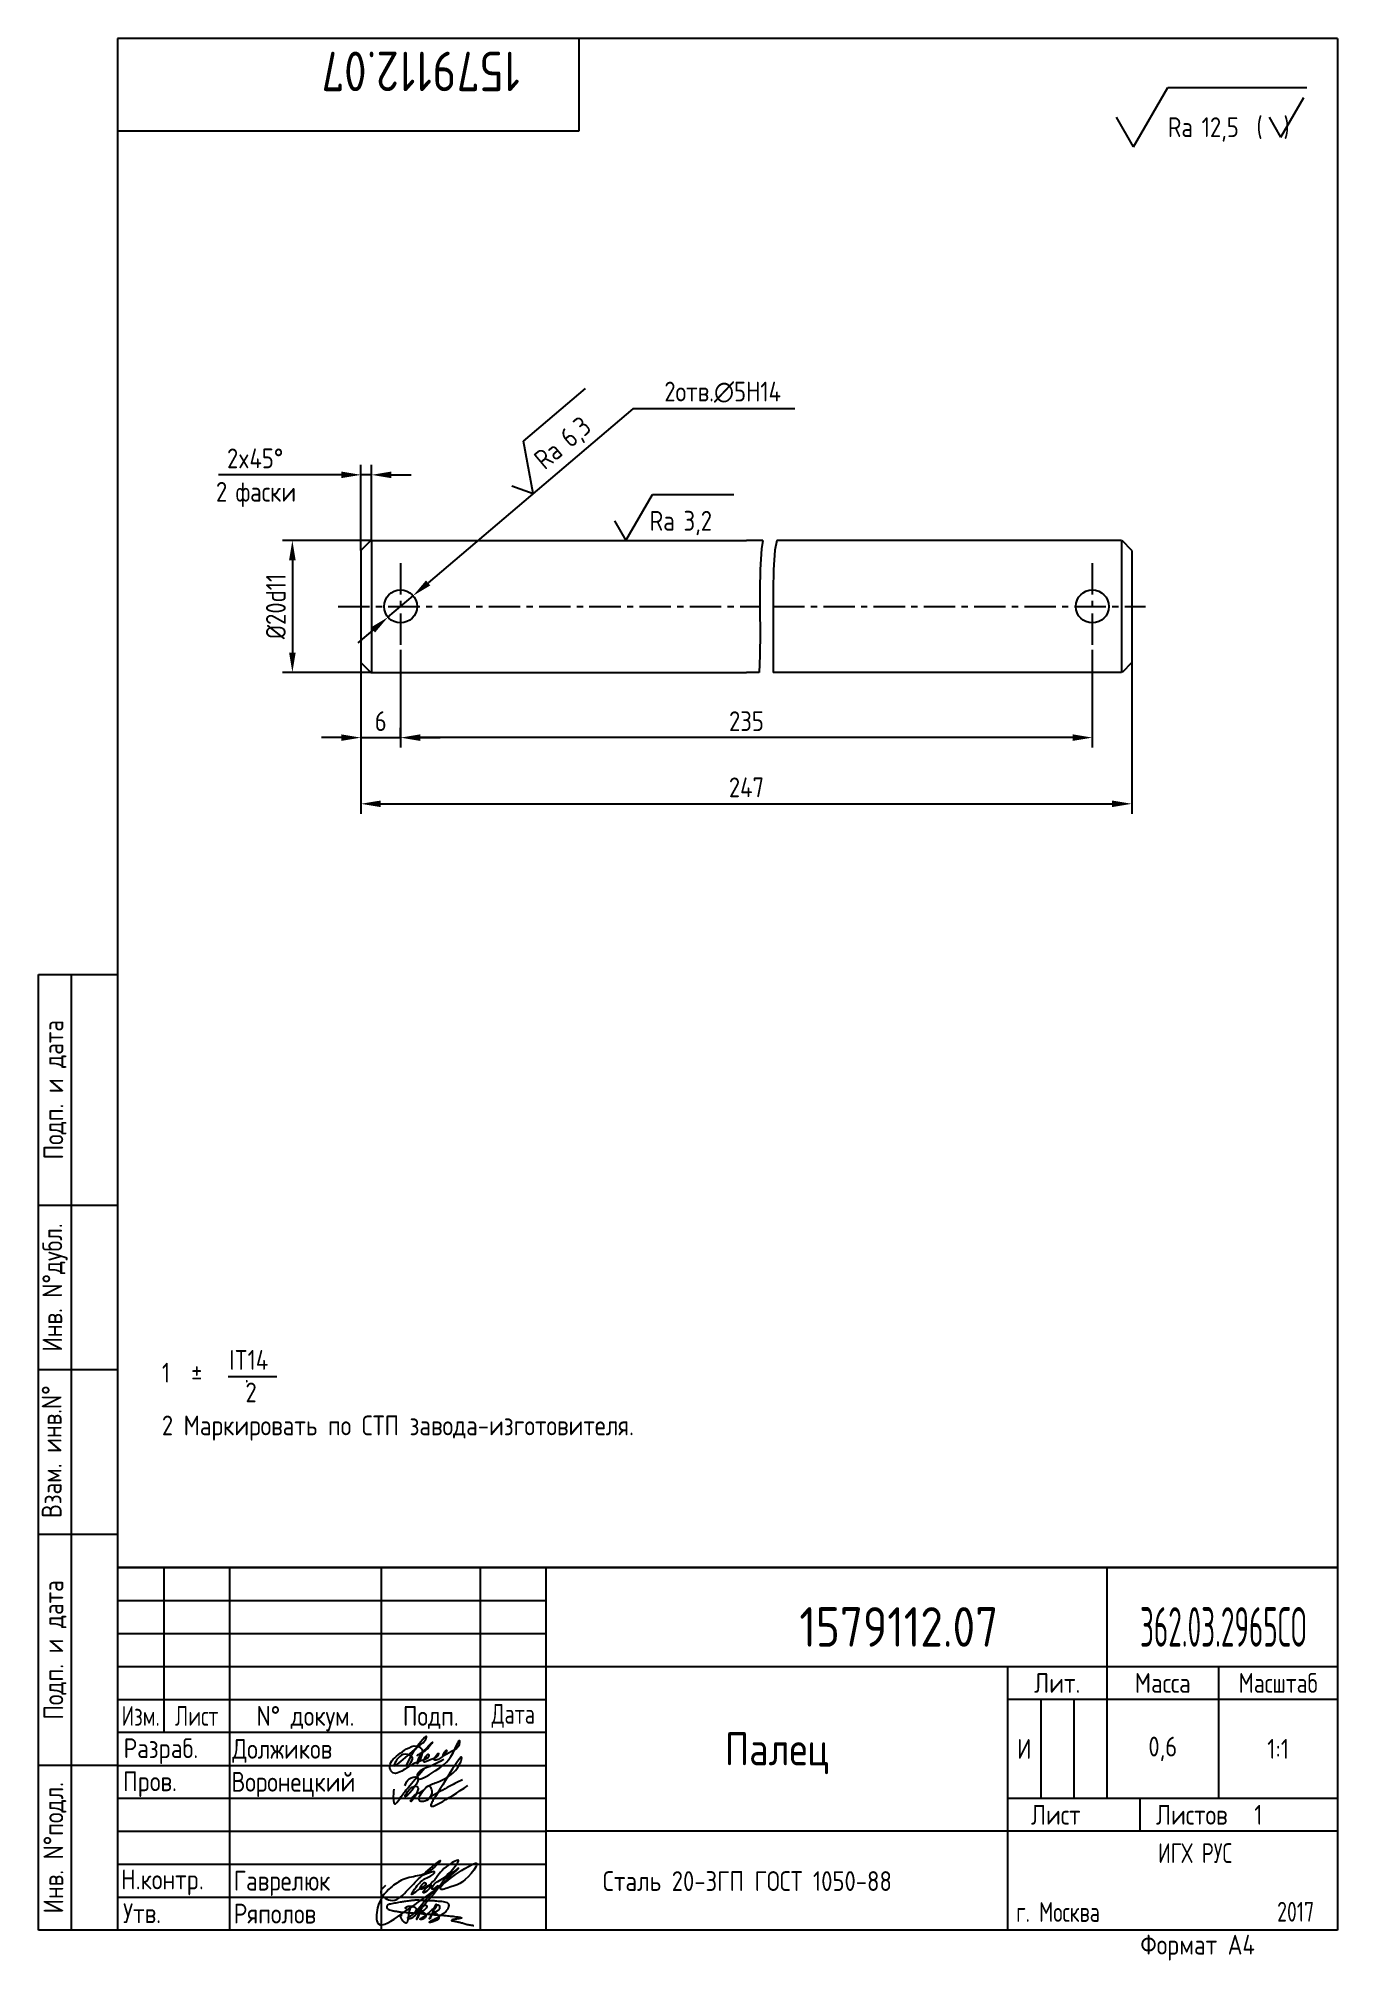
# Paper-space layout 'A4' of a CAD drawing. Header units: millimetres. Extents: x 14 to 211, y 0 to 292.
# The model-space entities are those that its viewports show. They can reach past a viewport. Long polylines and large blocks are cut down to what shows.
import ezdxf
from ezdxf.enums import TextEntityAlignment as Align

# ---------------------------------------------------------------- set-up
doc = ezdxf.new("R2010")
doc.units = ezdxf.units.MM
doc.header["$LTSCALE"] = 0.15
doc.linetypes.add('CENTER', pattern=[50.8, 31.75, -6.35, 6.35, -6.35])
for name, color, linetype in [('Bord', 1, 'Continuous'), ('Cen', 5, 'CENTER'), ('Cont', 6, 'Continuous'), ('Dim', 7, 'Continuous'), ('Text', 3, 'Continuous'), ('Textb', 6, 'Continuous'), ('TEXTRUS', 3, 'Continuous')]:
    doc.layers.add(name, color=color, linetype=linetype)
doc.layers.get('Defpoints').off()
doc.styles.add('Style1', font='romans.shx', dxfattribs={"width": 0.8})
doc.dimstyles.new('LIN', dxfattribs={"dimtxt": 3, "dimasz": 3, "dimexe": 1.5, "dimexo": 0, "dimgap": 1, "dimtad": 1, "dimtoh": 1, "dimdec": 0, "dimzin": 12, "dimdsep": 46, "dimtxsty": 'Style1', "dimcen": 0, "dimclrt": 3, "dimadec": 0, "dimazin": 0, "dimtfac": 1, "dimtdec": 0, "dimtmove": 0, "dimatfit": 3, "dimfxl": 1, "dimtolj": 1, "dimtzin": 12, "dimarcsym": 0})

# ---------------------------------------------------------------- blocks, each defined once
blk = doc.blocks.new('A$C314368CF')
at = {"layer": 'Text'}
for q in [(7.18, 6), (1.98, 3)]:
    blk.add_line((3.72, 0), q, dxfattribs=at)
at = {"layer": 'Text', "style": 'Style1', "width": 0.8}
blk.add_text('(  )', height=3, dxfattribs=at).set_placement((0, 0))
blk = doc.blocks.new('sherISO_18')
at = {"layer": 'Cont'}
for p, q in [((-30.94, -16.46), (-25.74, -7.46)), ((-25.74, -7.46), (-4.67, -7.46)), ((-30.94, -16.46), (-33.54, -11.96))]:
    blk.add_line(p, q, dxfattribs=at)
blk.add_blockref('A$C314368CF', (-12.3, -14.96))
at = {"layer": 'Textb', "style": 'Style1', "width": 0.8}
blk.add_text('Ra', height=3, dxfattribs=at).set_placement((-25.74, -14.96))
blk.add_attdef('12,5', (-20.6, -14.96), '', height=3, dxfattribs=at)
blk = doc.blocks.new('A4')
at = {"layer": 'Bord'}
for p, q in [((20, 55), (85, 55)), ((20, 50), (85, 50)), ((20, 45), (85, 45)), ((160, 40), (160, 25)), ((165, 40), (165, 25)), ((20, 30), (85, 30)), ((20, 25), (85, 25)), ((20, 20), (85, 20)), ((20, 15), (85, 15)), ((20, 10), (85, 10))]:
    blk.add_line(p, q, dxfattribs=at)
at = {"layer": 'Cont'}
for p, q in [((205, 292), (20, 292)), ((20, 292), (20, 5)), ((90, 278), (90, 292)), ((205, 292), (205, 5)), ((20, 278), (90, 278)), ((8, 5), (8, 150)), ((8, 150), (20, 150)), ((13, 5), (13, 150)), ((8, 115), (20, 115)), ((20, 90), (8, 90)), ((20, 65), (8, 65)), ((205, 60), (20, 60)), ((20, 60), (205, 60)), ((27, 60), (27, 35)), ((37, 60), (37, 5)), ((60, 5), (60, 60)), ((75, 60), (75, 5)), ((85, 5), (85, 60)), ((170, 60), (170, 25)), ((85, 45), (205, 45)), ((155, 5), (155, 45)), ((187, 25), (187, 45)), ((20, 40), (85, 40)), ((205, 40), (155, 40)), ((85, 35), (20, 35)), ((20, 30), (8, 30)), ((155, 25), (205, 25)), ((175, 25), (175, 20)), ((205, 20), (85, 20)), ((20, 5), (8, 5)), ((205, 5), (20, 5))]:
    blk.add_line(p, q, dxfattribs=at)
at = {"layer": 'Text', "style": 'Style1', "width": 0.8}
for s, p in [('Подп. и дата', (10.5, 132.5)), ('Инв. N%%dдубл.', (10.5, 102.5)), ('Взам. инв.N%%d ', (10, 78.38)), ('Подп. и дата', (10.5, 47.5)), ('Инв. N%%dподл.', (10.5, 17.5))]:
    blk.add_text(s, height=3, rotation=90, dxfattribs=at).set_placement(p, align=Align.MIDDLE)
at = {"layer": 'Text', "style": 'Style1'}
for s, width, p in [('Лит.', 0.8, (162.5, 42.5)), ('Масса', 0.8, (178.5, 42.5)), ('Масштаб', 0.75, (196, 42.5)), ('Изм.', 0.7, (23.5, 37.5)), ('Лист', 0.7, (32, 37.5)), ('N%%d докум.', 0.8, (48.5, 37.5)), ('Подп.', 0.8, (67.5, 37.5)), ('Лист', 0.8, (162.27, 22.5)), ('Листов', 0.8, (182.9, 22.5))]:
    blk.add_text(s, height=3, dxfattribs=dict(at, width=width)).set_placement(p, align=Align.MIDDLE_CENTER)
at = {"layer": 'Text', "style": 'Style1', "width": 0.7}
for s, p in [('Дата', (80, 37.5)), ('ИГХ РУС', (183.41, 16.69))]:
    blk.add_text(s, height=3, dxfattribs=at).set_placement(p, align=Align.MIDDLE)
at = {"layer": 'Text', "style": 'Style1'}
for s, width, p in [('Разpаб.', 0.8, (20.92, 31.1)), ('Пpов.', 0.8, (20.84, 26.08)), ('Н.контp.', 0.8, (20.54, 11.19)), ('Утв.', 0.8, (20.84, 6.06)), ('г. Москва', 0.7, (156.28, 6.25)), ('Фоpмат А4', 0.8, (175.11, 1.29))]:
    blk.add_text(s, height=3, dxfattribs=dict(at, width=width)).set_placement(p)
for tag, p, width in [('ФИО', (39, 31), 0.8), ('ФИО', (39, 26), 0.8), ('ГОСТ_СОРТАМЕНТА', (98.19, 14), 0.8), ('ФИО', (39, 11), 0.8), ('ФИО', (39, 6), 0.8), ('200', (192.85, 6.29), 0.7)]:
    blk.add_attdef(tag, p, '', height=3, dxfattribs=dict(at, width=width))
at = {"layer": 'Text', "style": 'Style1', "width": 0.8}
for tag, p in [('И', (157.49, 32.5)), ('700', (178.5, 32.5)), ('1:20', (196, 32.5))]:
    blk.add_attdef(tag, text='', height=3, dxfattribs=at).set_placement(p, align=Align.MIDDLE)
blk.add_attdef('Сборочный_чертеж', text='', height=3, dxfattribs=at).set_placement((120, 21.3), align=Align.CENTER)
for tag, p in [('1', (171.12, 22.5)), ('2', (193, 22.5))]:
    blk.add_attdef(tag, text='', height=3, dxfattribs=at).set_placement(p, align=Align.MIDDLE_CENTER)
blk.add_attdef('ЛИСТ', text='', height=3, dxfattribs=at).set_placement((85.99, 12.5), align=Align.MIDDLE_LEFT)
at = {"layer": 'Text', "style": 'Style1', "width": 0.7}
blk.add_attdef('%%OГОСТ_ТЕХ._ТРЕБОВАНИЙ', text='', height=3, dxfattribs=at).set_placement((98.19, 8), align=Align.BOTTOM_LEFT)
at = {"layer": 'Textb', "style": 'Style1', "width": 0.8}
blk.add_attdef('1234567', (81, 290), '', height=6, rotation=180, dxfattribs=at)
blk.add_attdef('1234567', (123.4, 48), '', height=6, dxfattribs=at)
for tag, height, p in [('123ХЯ', 6, (183.62, 48)), ('НАИМЕНОВАНИЕ', 5, (120, 30))]:
    blk.add_attdef(tag, text='', height=height, dxfattribs=at).set_placement(p, align=Align.CENTER)
blk = doc.blocks.new('A$C63F45750')
at = {"layer": 'Text'}
for points, knots in [([(3.17, 2.37), (3.12, 2.38), (3.04, 2.41), (2.94, 2.5), (2.85, 2.57), (2.79, 2.69), (2.87, 2.77), (2.99, 2.84), (3.16, 2.89), (3.36, 2.93), (3.6, 2.95), (3.82, 2.92), (4.05, 2.87), (4.25, 2.78), (4.45, 2.63), (4.46, 2.42), (4.38, 2.26), (4.28, 2.1), (4.17, 1.94), (4.03, 1.78), (3.89, 1.62), (3.75, 1.52), (3.63, 1.43), (3.49, 1.36), (3.35, 1.3), (3.24, 1.25), (3.16, 1.21), (3.12, 1.15), (3.19, 1.1), (3.27, 1.09), (3.4, 1.07), (3.55, 1.07), (3.72, 1.12), (3.92, 1.19), (4.1, 1.34), (4.26, 1.51), (4.44, 1.65), (4.59, 1.81), (4.74, 1.93), (4.84, 2.04), (4.93, 2.14), (5.07, 2.29), (5.19, 2.53), (5.28, 2.68), (5.35, 2.96), (5.23, 2.66), (5.2, 2.44), (5.04, 2.09), (4.95, 1.81), (4.86, 1.57), (4.75, 1.31), (4.67, 1.12), (4.46, 0.78), (4.62, 1.17), (4.71, 1.45), (4.88, 1.74), (5.01, 2), (5.08, 2.19), (5.19, 2.4), (5.32, 2.58), (5.4, 2.75), (5.52, 2.89), (5.65, 3.04), (5.85, 3.1), (6.02, 3.03), (6.08, 2.87), (6.03, 2.7), (5.9, 2.51), (5.7, 2.37), (5.55, 2.23), (5.4, 2.17), (5.31, 2.12), (5.12, 2.09), (5.35, 2.07), (5.48, 2), (5.64, 1.93), (5.75, 1.8), (5.85, 1.67), (5.89, 1.54), (5.89, 1.37), (5.8, 1.2), (5.63, 1.06), (5.41, 0.94), (5.23, 0.86), (5.02, 0.92), (5.13, 1.1), (5.28, 1.16), (5.44, 1.27), (5.61, 1.36), (5.74, 1.46), (5.86, 1.53), (5.95, 1.61), (6.05, 1.69), (6.15, 1.77), (6.28, 1.87), (6.46, 2.02), (6.65, 2.19), (6.83, 2.37), (6.98, 2.49), (7.11, 2.61), (7.2, 2.74), (7.32, 2.84), (7.42, 2.97), (7.48, 3.08), (7.48, 3.27), (7.34, 3.08), (7.28, 2.94), (7.18, 2.69), (7.1, 2.46), (7, 2.22), (6.93, 1.98), (6.83, 1.78), (6.73, 1.55), (6.67, 1.34), (6.6, 1.14), (6.56, 1.03), (6.39, 0.99), (6.62, 1.33), (6.75, 1.54), (6.93, 1.87), (7.05, 2.08), (7.18, 2.32), (7.33, 2.6), (7.47, 2.89), (7.6, 3.07), (7.79, 3.18), (7.95, 3.01), (8, 2.81), (7.99, 2.62), (7.94, 2.46), (7.83, 2.33), (7.69, 2.22), (7.53, 2.11), (7.37, 2.03), (7.21, 1.99), (7.11, 1.97), (6.89, 1.98), (7.07, 1.94), (7.15, 1.9), (7.27, 1.88), (7.39, 1.84), (7.52, 1.81), (7.62, 1.72), (7.7, 1.62), (7.78, 1.51), (7.83, 1.39), (7.87, 1.26), (7.88, 1.13), (7.86, 0.99), (7.75, 0.88), (7.6, 0.77), (7.4, 0.73), (7.19, 0.66), (6.97, 0.55), (6.71, 0.48), (6.57, 0.44), (6.42, 0.42), (6.52, 0.58), (6.61, 0.64), (6.81, 0.78), (7.06, 0.89), (7.33, 1.04), (7.55, 1.16), (7.7, 1.24), (7.84, 1.32), (7.99, 1.43), (8.21, 1.58), (8.48, 1.76), (8.74, 1.95), (8.97, 2.12), (9.1, 2.29), (9.23, 2.44), (9.3, 2.6), (9.37, 2.74), (9.42, 2.92), (9.45, 3.13), (9.21, 3.48), (8.67, 3.59), (8.09, 3.63), (7.57, 3.66), (7.06, 3.74), (6.57, 3.75), (6.09, 3.74), (5.67, 3.78), (5.28, 3.78), (4.96, 3.81), (4.65, 3.83), (4.31, 3.82), (3.97, 3.79), (3.61, 3.74), (3.22, 3.67), (2.86, 3.66), (2.53, 3.61), (2.18, 3.52), (1.78, 3.54), (1.38, 3.37), (0.96, 3.35), (0.58, 3.24), (0.25, 3.19), (0.03, 3.06), (-0.03, 2.83), (0.02, 2.6), (0.26, 2.38), (0.59, 2.33), (1, 2.2), (1.48, 2.15), (1.93, 2.05), (2.35, 2.02), (2.72, 2.01), (3.11, 1.94), (3.68, 1.94), (4.25, 1.83), (4.91, 1.87), (5.53, 1.76), (6.13, 1.72), (6.73, 1.71), (7.32, 1.62), (7.99, 1.55), (8.64, 1.54), (9.16, 1.46), (9.61, 1.42), (10.03, 1.4), (10.41, 1.32), (10.73, 1.29), (11.01, 1.24), (11.18, 1.23), (11.42, 1.14), (11.18, 1.06), (11.01, 1.03), (10.71, 0.98), (10.37, 0.92), (10.1, 0.91), (9.65, 0.75), (10.22, 0.67), (10.54, 0.59), (11.08, 0.47), (11.61, 0.35), (12.17, 0.15), (12.64, 0.08), (12.98, 0.03), (13.11, 0.01), (13.18, 0)], [0, 0, 0, 0, 0.153866, 0.270441, 0.388867, 0.510533, 0.592156, 0.71333, 0.90842, 1.11344, 1.349254, 1.61246, 1.782219, 2.047249, 2.291879, 2.451528, 2.651081, 2.806158, 3.017979, 3.227348, 3.462381, 3.633009, 3.75766, 3.920516, 4.080796, 4.214529, 4.291786, 4.349969, 4.397594, 4.50822, 4.594826, 4.799244, 4.954392, 5.128468, 5.437537, 5.632649, 5.842485, 6.094987, 6.293219, 6.410959, 6.551192, 6.687808, 7.022147, 7.294342, 7.425356, 7.52079, 7.946481, 8.313051, 8.59833, 8.833695, 9.090496, 9.427695, 9.601191, 9.883219, 10.093306, 10.673943, 10.798776, 10.974628, 11.287247, 11.486184, 11.648652, 11.848902, 12.027194, 12.25348, 12.40059, 12.537783, 12.716293, 12.91523, 13.208551, 13.438489, 13.549668, 13.67779, 13.77127, 13.930001, 14.029091, 14.272112, 14.434836, 14.547084, 14.739051, 14.830983, 15.061241, 15.268922, 15.500489, 15.788979, 15.879568, 16.024283, 16.221854, 16.418714, 16.593102, 16.783247, 16.91018, 17.018213, 17.135263, 17.278205, 17.430482, 17.620087, 17.979626, 18.191789, 18.388716, 18.565718, 18.714854, 18.857929, 19.039974, 19.171375, 19.283034, 19.400085, 19.618058, 19.882245, 20.150781, 20.377854, 20.649532, 20.89723, 21.042543, 21.40016, 21.557817, 21.667145, 21.752781, 21.926256, 22.412297, 22.813145, 22.961412, 23.171289, 23.607257, 23.940428, 24.110007, 24.291214, 24.48084, 24.697609, 24.904078, 25.034245, 25.218018, 25.407651, 25.573473, 25.787447, 25.930292, 26.051316, 26.18846, 26.285312, 26.406799, 26.52425, 26.630463, 26.793722, 26.898606, 27.029313, 27.171012, 27.314101, 27.419918, 27.580557, 27.709367, 27.829268, 28.024364, 28.266961, 28.41242, 28.705761, 28.989137, 29.187748, 29.233768, 29.332802, 29.529535, 29.667094, 30.039923, 30.332117, 30.61061, 30.769982, 30.856778, 31.109923, 31.313488, 31.656425, 32.066331, 32.296628, 32.49714, 32.710276, 32.891468, 33.014834, 33.177747, 33.444503, 33.618009, 34.409008, 34.914636, 35.419802, 35.95397, 36.458179, 36.88069, 37.388403, 37.738353, 38.034261, 38.353468, 38.693154, 39.037638, 39.391136, 39.787481, 40.203773, 40.488977, 40.784975, 41.26625, 41.668005, 42.070065, 42.499388, 42.869834, 43.079573, 43.213439, 43.554591, 43.717296, 44.153724, 44.506336, 45.019111, 45.587859, 45.90191, 46.270392, 46.703958, 47.093115, 47.952647, 48.44014, 49.079253, 49.808223, 50.268654, 50.851051, 51.604831, 52.298429, 52.776925, 53.1907, 53.661988, 54.042386, 54.348524, 54.616841, 54.853814, 54.983777, 55.126096, 55.333328, 55.613101, 56.008732, 56.315809, 56.59982, 56.87931, 57.399251, 57.889617, 58.432507, 59.066698, 59.660314, 59.862668, 60.07277, 60.07277, 60.07277, 60.07277]), ([(2.31, 1.53), (2.26, 1.52), (2.17, 1.51), (2.06, 1.48), (1.93, 1.38), (2.07, 1.25), (2.14, 1.11), (2.26, 0.93), (2.39, 0.72), (2.57, 0.54), (2.71, 0.44), (2.86, 0.4), (3.02, 0.43), (3.14, 0.54), (3.21, 0.79), (3.25, 1.07), (3.31, 1.4), (3.35, 1.67), (3.38, 1.92), (3.47, 2.19), (3.5, 2.43), (3.54, 2.59), (3.56, 2.64)], [0, 0, 0, 0, 0.15847, 0.269731, 0.363591, 0.555514, 0.688037, 0.848606, 1.204359, 1.433632, 1.58673, 1.729549, 1.880686, 2.057874, 2.19169, 2.63505, 2.928153, 3.184121, 3.441863, 3.696117, 4.025873, 4.178055, 4.178055, 4.178055, 4.178055])]:
    blk.add_open_spline(points, degree=3, knots=knots, dxfattribs=at)
blk = doc.blocks.new('SHERISO_01')
at = {"layer": 'Text'}
blk.add_line((4.04, 7), (16.36, 7), dxfattribs=at)
blk.add_lwpolyline([(-1.73, 3), (0, 0), (4.04, 7)], dxfattribs=at)
at = {"layer": 'Text', "style": 'Style1', "width": 0.8}
blk.add_text('Ra', height=3, dxfattribs=at).set_placement((3.58, 1.5))
blk.add_attdef('12,5', (8.73, 1.5), '', height=3, dxfattribs=at)
blk = doc.blocks.new('*D4')
at = {"layer": 'Dim', "color": 0, "lineweight": -2, "transparency": 16777216}
for p, q in [((382.34, 129.8), (382.34, 106.86)), ((499.25, 129.8), (499.25, 106.86)), ((385.34, 108.36), (496.25, 108.36))]:
    blk.add_line(p, q, dxfattribs=at)
at = {"layer": 'Dim', "color": 0, "transparency": 16777216}
for points in [[(385.34, 108.86), (385.34, 107.86), (382.34, 108.36)], [(496.25, 108.86), (496.25, 107.86), (499.25, 108.36)]]:
    blk.add_solid(points, dxfattribs=at)
at = {"layer": 'Dim', "color": 3, "transparency": 16777216, "insert": (440.8, 110.86), "char_height": 3, "attachment_point": 5, "style": 'Style1'}
blk.add_mtext('\\A1;247', dxfattribs=at)
blk = doc.blocks.new('*D5')
at = {"layer": 'Dim', "color": 0, "lineweight": -2, "transparency": 16777216}
for p, q in [((493.25, 131.74), (493.25, 116.9)), ((388.34, 118.4), (388.34, 119.9)), ((490.25, 118.4), (391.34, 118.4))]:
    blk.add_line(p, q, dxfattribs=at)
at = {"layer": 'Dim', "color": 0, "transparency": 16777216}
for points in [[(391.34, 118.9), (391.34, 117.9), (388.34, 118.4)], [(490.25, 118.9), (490.25, 117.9), (493.25, 118.4)]]:
    blk.add_solid(points, dxfattribs=at)
at = {"layer": 'Dim', "color": 3, "transparency": 16777216, "insert": (440.8, 120.9), "char_height": 3, "attachment_point": 5, "style": 'Style1'}
blk.add_mtext('\\A1;235', dxfattribs=at)
blk = doc.blocks.new('*D6')
at = {"layer": 'Dim', "color": 0, "lineweight": -2, "transparency": 16777216}
for p, q in [((423.55, 168.31), (392.53, 141.87)), ((448.16, 168.31), (423.55, 168.31)), ((386.44, 136.68), (390.24, 139.92)), ((384.15, 134.73), (381.87, 132.79))]:
    blk.add_line(p, q, dxfattribs=at)
at = {"layer": 'Dim', "color": 0, "transparency": 16777216}
for points in [[(392.2, 142.25), (392.85, 141.49), (390.24, 139.92)], [(383.83, 135.11), (384.48, 134.35), (386.44, 136.68)]]:
    blk.add_solid(points, dxfattribs=at)
at = {"layer": 'Dim', "color": 3, "transparency": 16777216, "insert": (437.19, 170.81), "char_height": 3, "attachment_point": 5, "style": 'Style1'}
blk.add_mtext('\\A1;2отв.∅5H14', dxfattribs=at)
blk = doc.blocks.new('*D7')
at = {"layer": 'Dim', "color": 0, "lineweight": -2, "transparency": 16777216}
for p, q in [((388.34, 131.74), (388.34, 116.9)), ((382.34, 129.8), (382.34, 116.9)), ((379.34, 118.4), (376.34, 118.4)), ((382.34, 118.4), (388.34, 118.4)), ((391.34, 118.4), (394.34, 118.4))]:
    blk.add_line(p, q, dxfattribs=at)
at = {"layer": 'Dim', "color": 0, "transparency": 16777216}
for points in [[(379.34, 118.9), (379.34, 117.9), (382.34, 118.4)], [(391.34, 118.9), (391.34, 117.9), (388.34, 118.4)]]:
    blk.add_solid(points, dxfattribs=at)
at = {"layer": 'Dim', "color": 3, "transparency": 16777216, "insert": (385.34, 120.9), "char_height": 3, "attachment_point": 5, "style": 'Style1'}
blk.add_mtext('\\A1;6', dxfattribs=at)
blk = doc.blocks.new('*D8')
at = {"layer": 'Dim', "color": 0, "lineweight": -2, "transparency": 16777216}
for p, q in [((383.94, 148.3), (370.44, 148.3)), ((371.94, 145.3), (371.94, 131.3)), ((383.94, 128.3), (370.44, 128.3))]:
    blk.add_line(p, q, dxfattribs=at)
at = {"layer": 'Dim', "color": 0, "transparency": 16777216}
for points in [[(371.44, 145.3), (372.44, 145.3), (371.94, 148.3)], [(371.44, 131.3), (372.44, 131.3), (371.94, 128.3)]]:
    blk.add_solid(points, dxfattribs=at)
at = {"layer": 'Dim', "color": 3, "transparency": 16777216, "insert": (369.44, 138.3), "char_height": 3, "attachment_point": 5, "rotation": 90, "style": 'Style1'}
blk.add_mtext('\\A1;%%C20d11', dxfattribs=at)
blk = doc.blocks.new('*D9')
at = {"layer": 'Dim', "color": 0, "lineweight": -2, "transparency": 16777216}
for p, q in [((379.34, 158.27), (360.72, 158.27)), ((382.34, 146.8), (382.34, 159.77)), ((383.94, 158.27), (382.34, 158.27)), ((383.94, 148.3), (383.94, 159.77)), ((386.94, 158.27), (389.94, 158.27))]:
    blk.add_line(p, q, dxfattribs=at)
at = {"layer": 'Dim', "color": 0, "transparency": 16777216}
for points in [[(379.34, 158.77), (379.34, 157.77), (382.34, 158.27)], [(386.94, 158.77), (386.94, 157.77), (383.94, 158.27)]]:
    blk.add_solid(points, dxfattribs=at)
at = {"layer": 'Dim', "color": 3, "transparency": 16777216, "insert": (366.29, 160.77), "char_height": 3, "attachment_point": 5, "style": 'Style1'}
blk.add_mtext('\\A1;2x45%%D', dxfattribs=at)

msp = doc.modelspace()

# ---------------------------------------------------------------- linework, layer by layer
at = {"layer": 'Bord'}
for points in [[(443.26, 148.3), (443.1, 147.02), (442.9, 143.93), (442.84, 140.82), (442.85, 137.64), (442.87, 134.34), (442.84, 130.88), (442.75, 128.3)], [(445.39, 148.3), (445.09, 146.84), (444.9, 143.85), (444.84, 140.8), (444.85, 137.64), (444.87, 134.34), (444.84, 130.84), (444.84, 128.3)]]:
    msp.add_lwpolyline(points, dxfattribs=at)
at = {"layer": 'Cen'}
for p, q in [((388.34, 144.86), (388.34, 131.74)), ((493.25, 144.86), (493.25, 131.74)), ((378.87, 138.3), (442.84, 138.3)), ((444.84, 138.3), (501.32, 138.3))]:
    msp.add_line(p, q, dxfattribs=at)
at = {"layer": 'Cont'}
for p, q in [((382.34, 146.8), (383.84, 148.3)), ((382.34, 146.8), (382.34, 129.8)), ((383.84, 148.3), (440.8, 148.3)), ((383.94, 148.3), (383.94, 128.3)), ((443.26, 148.3), (440.8, 148.3)), ((497.65, 148.3), (445.39, 148.3)), ((497.65, 148.3), (497.65, 128.3)), ((499.25, 146.8), (497.75, 148.3)), ((499.25, 146.8), (499.25, 129.8)), ((382.34, 129.8), (383.84, 128.3)), ((499.25, 129.8), (497.75, 128.3)), ((383.84, 128.3), (440.8, 128.3)), ((442.75, 128.3), (440.8, 128.3)), ((497.65, 128.3), (444.84, 128.3))]:
    msp.add_line(p, q, dxfattribs=at)
for centre in [(388.34, 138.3), (493.25, 138.3)]:
    msp.add_circle(centre, 2.5, dxfattribs=at)

# ---------------------------------------------------------------- block references
at = {"layer": 'Dim', "rotation": 40.30791464396813}
msp.add_blockref('SHERISO_01', (408.46, 155.45), dxfattribs=at).add_auto_attribs({'12,5': '6,3'})
at = {"layer": 'Dim'}
msp.add_blockref('SHERISO_01', (422.53, 148.3), dxfattribs=at).add_auto_attribs({'12,5': '3,2'})

# ---------------------------------------------------------------- texts
at = {"layer": 'Text', "style": 'Style1', "width": 0.8}
for s, p in [('2', (360.35, 154.2)), ('фаски', (363.33, 154.2))]:
    msp.add_text(s, height=3, dxfattribs=at).set_placement(p)

# ---------------------------------------------------------------- dimensions: what is measured, and where the dimension line sits
at = {"layer": 'Dim'}
dim = msp.add_diameter_dim_2p(p1=(386.44, 136.68), p2=(390.24, 139.92), text='2отв.<>H14', dimstyle='LIN', dxfattribs=at)
dim.commit()
dim.dimension.update_dxf_attribs({"geometry": '*D6', "text_midpoint": (437.19, 168.31), "dimtype": 163})
dim = msp.add_linear_dim(base=(382.34, 158.27), p1=(383.94, 148.3), p2=(382.34, 146.8), angle=180, text='<>x45%%D', dimstyle='LIN', dxfattribs=at)
dim.commit()
dim.dimension.update_dxf_attribs({"geometry": '*D9', "text_midpoint": (366.29, 158.27), "dimtype": 160})
dim = msp.add_linear_dim(base=(371.94, 128.3), p1=(383.94, 148.3), p2=(383.94, 128.3), angle=90, text='%%C<>d11', dimstyle='LIN', dxfattribs=at)
dim.commit()
dim.dimension.update_dxf_attribs({"geometry": '*D8', "text_midpoint": (369.44, 138.3)})
dim = msp.add_linear_dim(base=(388.34, 118.4), p1=(382.34, 129.8), p2=(388.34, 131.74), angle=180, dimstyle='LIN', dxfattribs=at)
dim.commit()
dim.dimension.update_dxf_attribs({"geometry": '*D7', "text_midpoint": (385.34, 118.4), "dimtype": 160})
for base, p1, p2, text, picture, middle in [((388.34, 118.4), (493.25, 131.74), (388.34, 118.4), '235', '*D5', (440.8, 118.4)), ((499.25, 108.36), (382.34, 129.8), (499.25, 129.8), '247', '*D4', (440.8, 108.36))]:
    dim = msp.add_linear_dim(base=base, p1=p1, p2=p2, text=text, dimstyle='LIN', dxfattribs=at)
    dim.commit()
    dim.dimension.update_dxf_attribs({"geometry": picture, "text_midpoint": middle, "dimtype": 160})

psp = doc.layouts.new('A4')

# ---------------------------------------------------------------- linework, layer by layer
at = {"layer": 'Text'}
psp.add_line((42.41, 88.98), (49.78, 88.98), dxfattribs=at)
for points, knots in [([(75.12, 30.91), (74.36, 30.49), (73.05, 29.76), (71.18, 29.18), (70.85, 27.25), (75.78, 30.35), (76.11, 30.96), (77.52, 33.98), (77.49, 32.55), (76.61, 32.42), (74.42, 30.95), (75.73, 32.7), (75.2, 31.19), (72.68, 30.08), (74.57, 32.25), (74.02, 31.05), (73.29, 31.08), (71.43, 29.84), (72.77, 32.1), (72.88, 31.01), (70.98, 30.56), (69.71, 29.73), (67.56, 28.38), (66.51, 30.11), (68.02, 31.53), (69.43, 32.49), (70.7, 33.13), (71.67, 32.72), (72.08, 31.73), (70.78, 29.41), (71.47, 31.7), (72.08, 32.15), (73.73, 33.96), (72.73, 32.51), (72.01, 31.97), (71.2, 31.58), (70.96, 31.45)], [0, 0, 0, 0, 2.703743, 4.672825, 5.02799, 7.955933, 13.437489, 13.883188, 14.189441, 16.413959, 17.478513, 18.47964, 18.959294, 20.910841, 22.003091, 22.470554, 23.533771, 24.710748, 26.01626, 26.201331, 27.488187, 30.382065, 32.258784, 33.069724, 35.439902, 37.010787, 38.612861, 39.32109, 39.818865, 41.83144, 42.782113, 44.494961, 45.867914, 46.467245, 48.290622, 49.101188, 49.101188, 49.101188, 49.101188]), ([(69.48, 30.12), (69.89, 31.04), (70.43, 32.22), (72.7, 34.79), (72.25, 33.62), (70.74, 32.59), (66.54, 28.48), (68.19, 31.23), (69.17, 31.91), (70.73, 31.22), (70.1, 30.41), (69.58, 29.72), (69.41, 29.99), (69.45, 30.07), (69.48, 30.12)], [0, 0, 0, 0, 4.062617, 5.226919, 5.800291, 6.663227, 11.774431, 12.938639, 14.11351, 15.354081, 16.396133, 16.918576, 17.03251, 17.182794, 17.182794, 17.182794, 17.182794]), ([(69.21, 26.93), (69.37, 27.31), (69.68, 28.06), (72.18, 28.62), (70.38, 26.17), (68.86, 24.84), (69.91, 26.83), (72.06, 26.9), (69.59, 23.6), (70.65, 25.81), (71.81, 25.71), (72.78, 27.21), (73.62, 25.84), (72.79, 24.5), (70.76, 24.49), (72.34, 26.9), (74.74, 27.57), (77.11, 28.85), (78.6, 33.28), (74.82, 26.75), (72.16, 22.61), (75.63, 24.88), (78.77, 26.93)], [0, 0, 0, 0, 1.213353, 2.399709, 5.497648, 5.861317, 7.611627, 8.43806, 10.837371, 11.583123, 13.461301, 14.534506, 15.162086, 17.217848, 17.944717, 20.123775, 21.948027, 26.460707, 27.144718, 34.52243, 35.159468, 41.304292, 41.304292, 41.304292, 41.304292]), ([(67.52, 26.37), (67.48, 25.92), (67.41, 25.26), (67.57, 23.72), (68.9, 25.62), (70.03, 27.05), (71.41, 28.66), (72.22, 29.6)], [0, 0, 0, 0, 1.523947, 2.237958, 3.351836, 5.856423, 9.374056, 9.374056, 9.374056, 9.374056]), ([(77.95, 27.82), (77.18, 27.43), (75.46, 26.56), (73.79, 25.61), (72.87, 25.08)], [0, 0, 0, 0, 2.587978, 5.77327, 5.77327, 5.77327, 5.77327]), ([(66.26, 11.75), (65.92, 11.44), (65.04, 10.63), (67.43, 8.77), (70.56, 12.03), (72.06, 13.64), (74.94, 15.86), (73.04, 13.78), (71.63, 13.26), (68.94, 12.87), (66.63, 11.21), (64.9, 9.17), (64.75, 4.65), (70.91, 9.02), (74.66, 11.63), (77.94, 14.33), (80.62, 15.46), (78.3, 12.13), (77.01, 11.81), (73.69, 10.75), (75.96, 13.18), (78.03, 14.9), (75.34, 13.09), (74.24, 10.99), (69.45, 5.87), (72.05, 9.35), (75.17, 12.57), (73.04, 10.77), (73.59, 12.1), (74.75, 12.62), (75.93, 13.48), (78.19, 16.33), (74.57, 14.22), (74.28, 12.91), (71.23, 10.31), (72.85, 11), (73.45, 12.23), (72.39, 11.45), (71.09, 10.92), (72.15, 12.57), (72.5, 11.85), (71.43, 11.39), (69.63, 9.64), (71.12, 11.87), (72.03, 12.83), (73.19, 13.15), (74.14, 14.18), (72.9, 13.7), (71.86, 13.3)], [0, 0, 0, 0, 1.17994, 3.087717, 5.863103, 12.338328, 12.854096, 14.088578, 16.834551, 19.302558, 21.570562, 25.210018, 27.650956, 31.348291, 40.129863, 44.562748, 45.223917, 46.979401, 51.214655, 52.099288, 55.323111, 56.227801, 58.471865, 60.028126, 65.752911, 68.466223, 71.038525, 71.934922, 72.780229, 73.495807, 76.028152, 77.999346, 80.11892, 83.1954, 85.334448, 86.270878, 87.060466, 88.110212, 88.803314, 89.989889, 90.197567, 90.706974, 92.884587, 94.19917, 96.055742, 97.375783, 97.753899, 99.636325, 99.636325, 99.636325, 99.636325])]:
    psp.add_open_spline(points, degree=3, knots=knots, dxfattribs=at)

# ---------------------------------------------------------------- block references
ref = psp.add_blockref('A4', (5.64, 0))
ref.add_attrib('ФИО', 'Должиков', (43.04, 31), dxfattribs={"layer": 'Text', "height": 3, "style": 'Style1', "width": 0.8})
ref.add_attrib('123ХЯ', '362.03.2965СО', dxfattribs={"layer": 'Textb', "height": 6, "style": 'Style1', "width": 0.48}).set_placement((193.31, 48), align=Align.CENTER)
ref.add_attrib('1234567', '1579112.07', (129.04, 48), dxfattribs={"layer": 'Textb', "height": 6, "style": 'Style1', "width": 0.8})
ref.add_attrib('НАИМЕНОВАНИЕ', 'Палец', dxfattribs={"layer": 'Textb', "height": 5, "style": 'Style1', "width": 0.8}).set_placement((125.64, 30), align=Align.CENTER)
ref.add_attrib('И', 'И', dxfattribs={"layer": 'Text', "height": 3, "style": 'Style1', "width": 0.8}).set_placement((163.13, 32.5), align=Align.MIDDLE)
ref.add_attrib('700', '0,6', dxfattribs={"layer": 'Text', "height": 3, "style": 'Style1', "width": 0.8}).set_placement((184.14, 32.5), align=Align.MIDDLE)
ref.add_attrib('1:20', '1:1', dxfattribs={"layer": 'Text', "height": 3, "style": 'Style1', "width": 0.8}).set_placement((201.64, 32.5), align=Align.MIDDLE)
ref.add_attrib('2', '1', dxfattribs={"layer": 'Text', "height": 3, "style": 'Style1', "width": 0.8}).set_placement((198.64, 22.5), align=Align.MIDDLE_CENTER)
ref.add_attrib('200', '2017', (201.48, 6.29), dxfattribs={"layer": 'Text', "height": 3, "style": 'Style1', "width": 0.7})
ref.add_attrib('1234567', '1579112.07', (86.64, 290), dxfattribs={"layer": 'Textb', "height": 6, "rotation": 180, "style": 'Style1', "width": 0.8})
at = {"layer": 'Cont'}
psp.add_blockref('A$C63F45750', (66.48, 5.71), dxfattribs=at)
at = {"layer": 'Dim'}
psp.add_blockref('sherISO_18', (210.64, 292), dxfattribs=at).add_auto_attribs({'12,5': '12,5'})

# ---------------------------------------------------------------- texts
at = {"layer": 'Text', "style": 'Style1', "width": 0.8}
for s, p in [('1  %%P    .', (32.36, 88.07)), ('IT14', (42.58, 90.01)), ('2', (45.04, 85.08)), ('2 Маркировать по СТП завода-изготовителя.', (32.36, 80.07)), ('Воронецкий', (42.91, 26)), ('Гаврелюк', (43.26, 11)), ('Ряполов', (43.26, 6))]:
    psp.add_text(s, height=3, dxfattribs=at).set_placement(p)
at = {"layer": 'TEXTRUS', "style": 'Style1', "width": 0.8}
psp.add_text('Сталь 20-3ГП ГОСТ 1050-88', height=3, dxfattribs=at).set_placement((121.15, 10.94), align=Align.CENTER)

# ---------------------------------------------------------------- viewports
at = {"layer": 'Defpoints'}
psp.add_viewport(center=(110.3, 201.11), size=(167.08, 92.1462), view_center_point=(430.09, 133.59), view_height=92.1462, dxfattribs=at)

doc.saveas('drawing.dxf')
